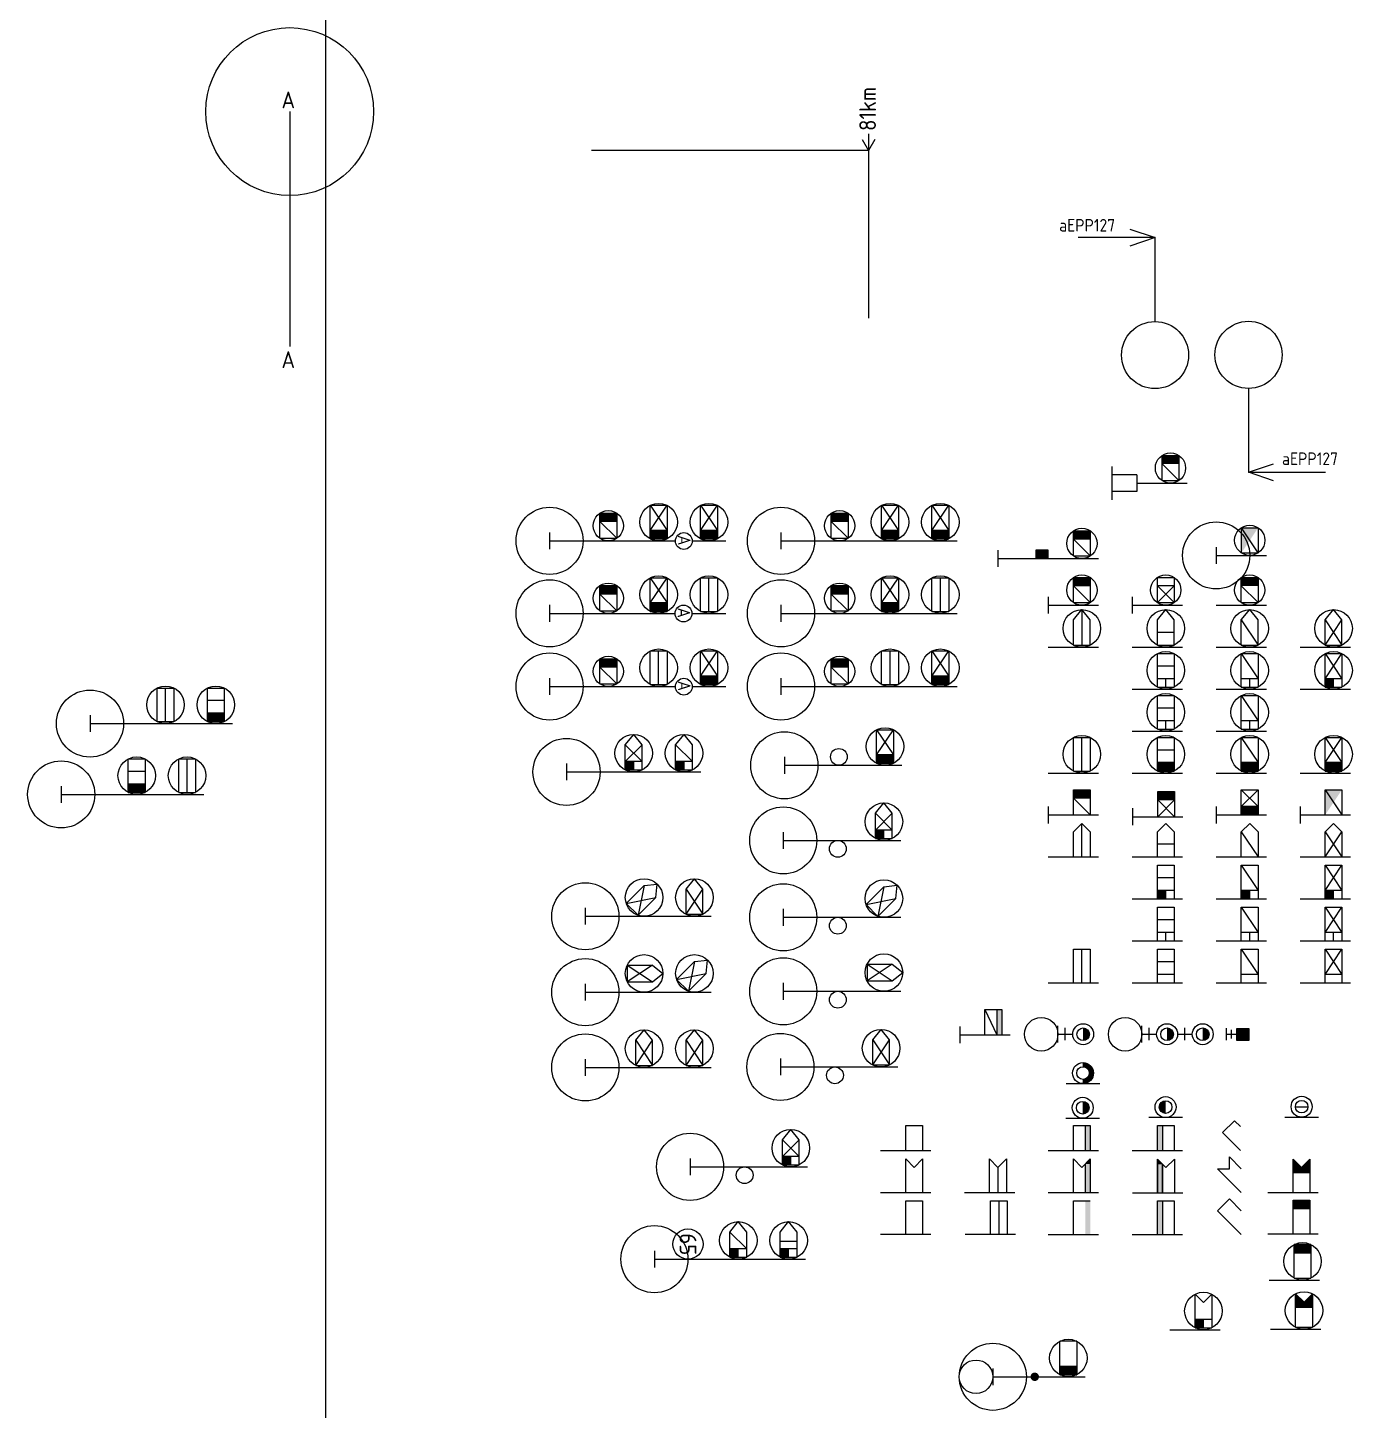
# Model space of a CAD drawing. Extents: x -657 to 273, y -108 to 287.
# Drawn here: x -201.9 to -44, y 122.7 to 287.5 of the extents above; entities that cross this region are included whole.
import ezdxf

# ---------------------------------------------------------------- set-up
doc = ezdxf.new("R2010")
doc.units = 0
doc.layers.get('0').update_dxf_attribs({"linetype": 'CONTINUOUS'})
doc.layers.add('CONST', color=1, linetype='CONTINUOUS')
doc.layers.add('LINE', color=5, linetype='CONTINUOUS')
doc.styles.get("Standard").update_dxf_attribs({"font": 'ISOCP'})

msp = doc.modelspace()

# ---------------------------------------------------------------- linework, layer by layer
for p, q in [((-170.66642, 277.46537), (-170.66642, 249.46537)), ((-102.43151, 274.12826), (-101.68151, 272.82923)), ((-101.68151, 274.82923), (-101.68151, 272.82923)), ((-100.93151, 274.12826), (-101.68151, 272.82923)), ((-67.5301, 262.43932), (-76.69915, 262.43932)), ((-70.5301, 263.43932), (-67.5301, 262.43932)), ((-67.5301, 262.43932), (-70.5301, 261.43932)), ((-66.69453, 236.4792), (-64.69453, 236.4792)), ((-66.69453, 233.4792), (-66.69453, 236.4792)), ((-64.69453, 236.4792), (-64.69453, 233.4792)), ((-72.69453, 235.17642), (-72.69453, 231.17642)), ((-69.69453, 234.17642), (-72.69453, 234.17642)), ((-69.69453, 234.17642), (-69.69453, 232.17642)), ((-66.69453, 235.4792), (-64.69453, 233.4792)), ((-56.39587, 234.4691), (-53.39587, 235.4691)), ((-53.39587, 233.4691), (-56.39587, 234.4691)), ((-56.39587, 234.4691), (-47.22682, 234.4691)), ((-69.69453, 233.17642), (-63.69453, 233.17642)), ((-66.69453, 233.4792), (-64.69453, 233.4792)), ((-69.69453, 232.17642), (-72.69453, 232.17642)), ((-133.69682, 226.6008), (-133.69682, 229.6008)), ((-133.69682, 229.6008), (-131.69682, 229.6008)), ((-131.69682, 229.6008), (-131.69682, 226.6008)), ((-127.69682, 226.53409), (-127.69682, 230.53409)), ((-127.69682, 230.53409), (-125.69682, 227.53409)), ((-127.69682, 227.53409), (-125.69682, 230.53409)), ((-127.69682, 230.53409), (-125.69682, 230.53409)), ((-125.69682, 230.53409), (-125.69682, 226.53409)), ((-121.69682, 226.53409), (-121.69682, 230.53409)), ((-121.69682, 230.53409), (-119.69682, 227.53409)), ((-121.69682, 227.53409), (-119.69682, 230.53409)), ((-121.69682, 230.53409), (-119.69682, 230.53409)), ((-119.69682, 230.53409), (-119.69682, 226.53409)), ((-106.1194, 226.6008), (-106.1194, 229.6008)), ((-106.1194, 229.6008), (-104.1194, 229.6008)), ((-104.1194, 229.6008), (-104.1194, 226.6008)), ((-100.1194, 227.53409), (-98.1194, 230.53409)), ((-100.1194, 230.53409), (-98.1194, 227.53409)), ((-100.1194, 226.53409), (-100.1194, 230.53409)), ((-100.1194, 230.53409), (-98.1194, 230.53409)), ((-98.1194, 230.53409), (-98.1194, 226.53409)), ((-94.1194, 227.53409), (-92.1194, 230.53409)), ((-94.1194, 230.53409), (-92.1194, 227.53409)), ((-94.1194, 226.53409), (-94.1194, 230.53409)), ((-94.1194, 230.53409), (-92.1194, 230.53409)), ((-92.1194, 230.53409), (-92.1194, 226.53409)), ((-133.69682, 228.6008), (-131.69682, 226.6008)), ((-131.69682, 228.6008), (-133.69682, 228.6008)), ((-125.69682, 227.53409), (-127.69682, 227.53409)), ((-119.69682, 227.53409), (-121.69682, 227.53409)), ((-106.1194, 228.6008), (-104.1194, 226.6008)), ((-104.1194, 228.6008), (-106.1194, 228.6008)), ((-98.1194, 227.53409), (-100.1194, 227.53409)), ((-92.1194, 227.53409), (-94.1194, 227.53409)), ((-77.25156, 224.49523), (-77.25156, 227.49523)), ((-77.25156, 227.49523), (-75.25156, 227.49523)), ((-75.25156, 227.49523), (-75.25156, 224.49523)), ((-139.69682, 227.29802), (-139.69682, 225.29802)), ((-139.69682, 226.29802), (-136.69682, 226.29802)), ((-136.69682, 226.29802), (-130.69682, 226.29802)), ((-133.69682, 226.6008), (-131.69682, 226.6008)), ((-130.69682, 226.29802), (-124.69682, 226.29802)), ((-127.69682, 226.53409), (-125.69682, 226.53409)), ((-122.69723, 226.29802), (-118.69682, 226.29802)), ((-121.69682, 226.53409), (-119.69682, 226.53409)), ((-112.1194, 227.29802), (-112.1194, 225.29802)), ((-112.1194, 226.29802), (-109.1194, 226.29802)), ((-109.1194, 226.29802), (-103.1194, 226.29802)), ((-106.1194, 226.6008), (-104.1194, 226.6008)), ((-103.1194, 226.29802), (-97.1194, 226.29802)), ((-100.1194, 226.53409), (-98.1194, 226.53409)), ((-97.1194, 226.29802), (-91.1194, 226.29802)), ((-94.1194, 226.53409), (-92.1194, 226.53409)), ((-77.25156, 226.49523), (-75.25156, 224.49523)), ((-75.25156, 226.49523), (-77.25156, 226.49523)), ((-86.25156, 225.19245), (-86.25156, 223.19245)), ((-86.25156, 224.19245), (-80.25156, 224.19245)), ((-80.25156, 225.19245), (-81.75156, 225.19245)), ((-81.75156, 225.19245), (-81.75156, 224.19245)), ((-80.25156, 224.19245), (-80.25156, 225.19245)), ((-80.25156, 224.19245), (-74.25156, 224.19245)), ((-77.25156, 224.49523), (-75.25156, 224.49523)), ((-133.69682, 220.964), (-131.69682, 220.964)), ((-133.69682, 217.964), (-133.69682, 220.964)), ((-131.69682, 220.964), (-131.69682, 217.964)), ((-127.69682, 217.8973), (-127.69682, 221.8973)), ((-127.69682, 221.8973), (-125.69682, 218.8973)), ((-127.69682, 218.8973), (-125.69682, 221.8973)), ((-127.69682, 221.8973), (-125.69682, 221.8973)), ((-125.69682, 221.8973), (-125.69682, 217.8973)), ((-121.69682, 221.8973), (-119.69682, 221.8973)), ((-121.69682, 217.8973), (-121.69682, 221.8973)), ((-120.69682, 217.8973), (-120.69682, 221.8973)), ((-119.69682, 221.8973), (-119.69682, 217.8973)), ((-106.1194, 217.964), (-106.1194, 220.964)), ((-106.1194, 220.964), (-104.1194, 220.964)), ((-104.1194, 220.964), (-104.1194, 217.964)), ((-100.1194, 221.8973), (-98.1194, 221.8973)), ((-100.1194, 218.8973), (-98.1194, 221.8973)), ((-100.1194, 221.8973), (-98.1194, 218.8973)), ((-100.1194, 217.8973), (-100.1194, 221.8973)), ((-98.1194, 221.8973), (-98.1194, 217.8973)), ((-94.1194, 217.8973), (-94.1194, 221.8973)), ((-94.1194, 221.8973), (-92.1194, 221.8973)), ((-93.1194, 217.8973), (-93.1194, 221.8973)), ((-92.1194, 221.8973), (-92.1194, 217.8973)), ((-77.25156, 221.93416), (-75.25156, 221.93416)), ((-77.25156, 218.93416), (-77.25156, 221.93416)), ((-75.25156, 220.93416), (-77.25156, 220.93416)), ((-77.25156, 220.93416), (-75.25156, 218.93416)), ((-75.25156, 221.93416), (-75.25156, 218.93416)), ((-67.25156, 221.93416), (-65.25156, 221.93416)), ((-67.25156, 218.93416), (-67.25156, 221.93416)), ((-65.25156, 220.93416), (-67.25156, 220.93416)), ((-67.25156, 220.93416), (-65.25156, 218.93416)), ((-67.25156, 218.93416), (-65.25156, 220.93416)), ((-65.25156, 221.93416), (-65.25156, 218.93416)), ((-57.25156, 218.93416), (-57.25156, 221.93416)), ((-57.25156, 221.93416), (-55.25156, 221.93416)), ((-57.25156, 220.93416), (-55.25156, 218.93416)), ((-55.25156, 221.93416), (-55.25156, 218.93416)), ((-131.69682, 219.964), (-133.69682, 219.964)), ((-133.69682, 219.964), (-131.69682, 217.964)), ((-106.1194, 219.964), (-104.1194, 217.964)), ((-104.1194, 219.964), (-106.1194, 219.964)), ((-80.25156, 219.63138), (-80.25156, 217.63138)), ((-70.25156, 219.63138), (-70.25156, 217.63138)), ((-139.69682, 218.66123), (-139.69682, 216.66123)), ((-139.69682, 217.66123), (-136.69682, 217.66123)), ((-136.69682, 217.66123), (-130.69682, 217.66123)), ((-133.69682, 217.964), (-131.69682, 217.964)), ((-130.69682, 217.66123), (-124.69682, 217.66123)), ((-125.69682, 218.8973), (-127.69682, 218.8973)), ((-127.69682, 217.8973), (-125.69682, 217.8973)), ((-122.73839, 217.66123), (-118.69682, 217.66123)), ((-121.69682, 217.8973), (-119.69682, 217.8973)), ((-112.1194, 218.66123), (-112.1194, 216.66123)), ((-112.1194, 217.66123), (-109.1194, 217.66123)), ((-109.1194, 217.66123), (-103.1194, 217.66123)), ((-106.1194, 217.964), (-104.1194, 217.964)), ((-103.1194, 217.66123), (-97.1194, 217.66123)), ((-98.1194, 218.8973), (-100.1194, 218.8973)), ((-100.1194, 217.8973), (-98.1194, 217.8973)), ((-97.1194, 217.66123), (-91.1194, 217.66123)), ((-94.1194, 217.8973), (-92.1194, 217.8973)), ((-80.25156, 218.63138), (-74.25156, 218.63138)), ((-77.25156, 218.93416), (-75.25156, 218.93416)), ((-77.25156, 216.86745), (-76.25156, 218.10352)), ((-75.25156, 216.86745), (-76.25156, 218.10352)), ((-76.25156, 218.10352), (-76.25156, 213.86745)), ((-70.25156, 218.63138), (-64.25156, 218.63138)), ((-67.25156, 218.93416), (-65.25156, 218.93416)), ((-67.25156, 216.86745), (-66.25156, 218.10352)), ((-65.25156, 216.86745), (-66.25156, 218.10352)), ((-60.25156, 218.63138), (-54.25156, 218.63138)), ((-57.25156, 218.93416), (-55.25156, 218.93416)), ((-57.25156, 216.86745), (-56.25156, 218.10352)), ((-55.25156, 216.86745), (-56.25156, 218.10352)), ((-47.25156, 216.86745), (-46.25156, 218.10352)), ((-45.25156, 216.86745), (-46.25156, 218.10352)), ((-77.25156, 213.86745), (-77.25156, 216.86745)), ((-75.25156, 213.86745), (-75.25156, 216.86745)), ((-67.25156, 213.86745), (-67.25156, 216.86745)), ((-65.25156, 213.86745), (-65.25156, 216.86745)), ((-57.25156, 213.86745), (-57.25156, 216.86745)), ((-57.25156, 216.86745), (-55.25156, 213.86745)), ((-55.25156, 213.86745), (-55.25156, 216.86745)), ((-47.25156, 213.86745), (-47.25156, 216.86745)), ((-47.25156, 216.86745), (-45.25156, 213.86745)), ((-47.25156, 213.86745), (-45.25156, 216.86745)), ((-45.25156, 213.86745), (-45.25156, 216.86745)), ((-65.25156, 215.36745), (-67.25156, 215.36745)), ((-127.69682, 209.17824), (-127.69682, 213.17824)), ((-127.69682, 213.17824), (-125.69682, 213.17824)), ((-126.69682, 209.17824), (-126.69682, 213.17824)), ((-125.69682, 213.17824), (-125.69682, 209.17824)), ((-121.69682, 210.17824), (-119.69682, 213.17824)), ((-121.69682, 213.17824), (-119.69682, 210.17824)), ((-121.69682, 209.17824), (-121.69682, 213.17824)), ((-121.69682, 213.17824), (-119.69682, 213.17824)), ((-119.69682, 213.17824), (-119.69682, 209.17824)), ((-100.1194, 209.17824), (-100.1194, 213.17824)), ((-100.1194, 213.17824), (-98.1194, 213.17824)), ((-99.1194, 209.17824), (-99.1194, 213.17824)), ((-98.1194, 213.17824), (-98.1194, 209.17824)), ((-94.1194, 210.17824), (-92.1194, 213.17824)), ((-94.1194, 213.17824), (-92.1194, 210.17824)), ((-94.1194, 209.17824), (-94.1194, 213.17824)), ((-94.1194, 213.17824), (-92.1194, 213.17824)), ((-92.1194, 213.17824), (-92.1194, 209.17824)), ((-80.25156, 213.63138), (-74.25156, 213.63138)), ((-77.25156, 213.86745), (-75.25156, 213.86745)), ((-70.25156, 213.63138), (-64.25156, 213.63138)), ((-67.25156, 213.86745), (-65.25156, 213.86745)), ((-67.25156, 208.86745), (-67.25156, 212.86745)), ((-67.25156, 212.86745), (-65.25156, 212.86745)), ((-65.25156, 212.86745), (-65.25156, 208.86745)), ((-60.25156, 213.63138), (-54.25156, 213.63138)), ((-57.25156, 213.86745), (-55.25156, 213.86745)), ((-57.25156, 212.86745), (-55.25156, 209.86745)), ((-57.25156, 208.86745), (-57.25156, 212.86745)), ((-57.25156, 212.86745), (-55.25156, 212.86745)), ((-55.25156, 212.86745), (-55.25156, 208.86745)), ((-50.25156, 213.63138), (-44.25156, 213.63138)), ((-47.25156, 213.86745), (-45.25156, 213.86745)), ((-47.25156, 209.86745), (-45.25156, 212.86745)), ((-47.25156, 212.86745), (-45.25156, 209.86745)), ((-47.25156, 208.86745), (-47.25156, 212.86745)), ((-47.25156, 212.86745), (-45.25156, 212.86745)), ((-45.25156, 212.86745), (-45.25156, 208.86745)), ((-133.69682, 209.24495), (-133.69682, 212.24495)), ((-133.69682, 212.24495), (-131.69682, 212.24495)), ((-131.69682, 211.24495), (-133.69682, 211.24495)), ((-133.69682, 211.24495), (-131.69682, 209.24495)), ((-131.69682, 212.24495), (-131.69682, 209.24495)), ((-106.1194, 209.24495), (-106.1194, 212.24495)), ((-106.1194, 212.24495), (-104.1194, 212.24495)), ((-104.1194, 211.24495), (-106.1194, 211.24495)), ((-106.1194, 211.24495), (-104.1194, 209.24495)), ((-104.1194, 212.24495), (-104.1194, 209.24495)), ((-65.25156, 211.36745), (-67.25156, 211.36958)), ((-139.69682, 209.94218), (-139.69682, 207.94218)), ((-119.69682, 210.17824), (-121.69682, 210.17824)), ((-112.1194, 209.94218), (-112.1194, 207.94218)), ((-92.1194, 210.17824), (-94.1194, 210.17824)), ((-65.25156, 209.86745), (-67.25156, 209.86745)), ((-66.25156, 208.86745), (-66.25156, 209.86745)), ((-55.25156, 209.86745), (-57.25156, 209.86745)), ((-56.25156, 208.86745), (-56.25156, 209.86745)), ((-45.25156, 209.86745), (-47.25156, 209.86745)), ((-46.25156, 208.86745), (-46.25156, 209.86745)), ((-186.47281, 208.75714), (-184.47281, 208.75714)), ((-186.47281, 204.75714), (-186.47281, 208.75714)), ((-185.47281, 204.75714), (-185.47281, 208.75714)), ((-184.47281, 208.75714), (-184.47281, 204.75714)), ((-180.47281, 204.75714), (-180.47281, 208.75714)), ((-180.47281, 208.75714), (-178.47281, 208.75714)), ((-178.47281, 208.75714), (-178.47281, 204.75714)), ((-139.69682, 208.94218), (-136.69682, 208.94218)), ((-136.69682, 208.94218), (-130.69682, 208.94218)), ((-133.69682, 209.24495), (-131.69682, 209.24495)), ((-130.69682, 208.94218), (-124.69682, 208.94218)), ((-127.69682, 209.17824), (-125.69682, 209.17824)), ((-122.69723, 208.94218), (-118.69682, 208.94218)), ((-121.69682, 209.17824), (-119.69682, 209.17824)), ((-112.1194, 208.94218), (-109.1194, 208.94218)), ((-109.1194, 208.94218), (-103.1194, 208.94218)), ((-106.1194, 209.24495), (-104.1194, 209.24495)), ((-103.1194, 208.94218), (-97.1194, 208.94218)), ((-100.1194, 209.17824), (-98.1194, 209.17824)), ((-97.1194, 208.94218), (-91.1194, 208.94218)), ((-94.1194, 209.17824), (-92.1194, 209.17824)), ((-70.25156, 208.63138), (-64.25156, 208.63138)), ((-67.25156, 208.86745), (-65.25156, 208.86745)), ((-67.25156, 207.86745), (-65.25156, 207.86745)), ((-67.25156, 203.86745), (-67.25156, 207.86745)), ((-65.25156, 207.86745), (-65.25156, 203.86745)), ((-60.25156, 208.63138), (-54.25156, 208.63138)), ((-57.25156, 208.86745), (-55.25156, 208.86745)), ((-57.25156, 207.86745), (-55.25156, 207.86745)), ((-57.25156, 207.86745), (-55.25156, 204.86745)), ((-57.25156, 203.86745), (-57.25156, 207.86745)), ((-55.25156, 207.86745), (-55.25156, 203.86745)), ((-50.25156, 208.63138), (-44.25156, 208.63138)), ((-47.25156, 208.86745), (-45.25156, 208.86745)), ((-178.47281, 207.25714), (-180.47281, 207.25927)), ((-65.25156, 206.36745), (-67.25156, 206.36958)), ((-194.47281, 205.52107), (-194.47281, 203.52107)), ((-194.47281, 204.52107), (-189.47281, 204.52107)), ((-189.47281, 204.52107), (-183.47281, 204.52107)), ((-186.47281, 204.75714), (-184.47281, 204.75714)), ((-183.47281, 204.52107), (-177.47281, 204.52107)), ((-178.47281, 205.75714), (-180.47281, 205.75714)), ((-180.47281, 204.75714), (-178.47281, 204.75714)), ((-65.25156, 204.86745), (-67.25156, 204.86745)), ((-66.25156, 203.86745), (-66.25156, 204.86745)), ((-55.25156, 204.86745), (-57.25156, 204.86745)), ((-56.25156, 203.86745), (-56.25156, 204.86745)), ((-130.6729, 201.99682), (-129.6729, 203.23289)), ((-128.6729, 201.99682), (-129.6729, 203.23289)), ((-124.6729, 201.99682), (-123.6729, 203.23289)), ((-122.6729, 201.99682), (-123.6729, 203.23289)), ((-100.71298, 199.78777), (-100.71298, 203.78777)), ((-100.71298, 203.78777), (-98.71298, 203.78777)), ((-100.71298, 203.78777), (-98.71298, 200.78777)), ((-100.71298, 200.78777), (-98.71298, 203.78777)), ((-98.71298, 203.78777), (-98.71298, 199.78777)), ((-77.25156, 198.86745), (-77.25156, 202.86745)), ((-77.25156, 202.86745), (-75.25156, 202.86745)), ((-76.25156, 198.86745), (-76.25156, 202.86745)), ((-75.25156, 202.86745), (-75.25156, 198.86745)), ((-70.25156, 203.63138), (-64.25156, 203.63138)), ((-67.25156, 203.86745), (-65.25156, 203.86745)), ((-67.25156, 202.86745), (-65.25156, 202.86745)), ((-67.25156, 198.86745), (-67.25156, 202.86745)), ((-65.25156, 202.86745), (-65.25156, 198.86745)), ((-60.25156, 203.63138), (-54.25156, 203.63138)), ((-57.25156, 203.86745), (-55.25156, 203.86745)), ((-57.25156, 198.86745), (-57.25156, 202.86745)), ((-57.25156, 202.86745), (-55.25156, 202.86745)), ((-57.25156, 202.86745), (-55.25156, 199.86745)), ((-55.25156, 202.86745), (-55.25156, 198.86745)), ((-47.25156, 198.86745), (-47.25156, 202.86745)), ((-47.25156, 199.86745), (-45.25156, 202.86745)), ((-47.25156, 202.86745), (-45.25156, 199.86745)), ((-47.25156, 202.86745), (-45.25156, 202.86745)), ((-45.25156, 202.86745), (-45.25156, 198.86745)), ((-130.6729, 198.99682), (-130.6729, 201.99682)), ((-130.6729, 199.99682), (-128.6729, 201.99682)), ((-130.6729, 201.99682), (-128.6729, 199.99682)), ((-128.6729, 198.99682), (-128.6729, 201.99682)), ((-124.6729, 201.99682), (-122.6729, 199.99682)), ((-124.6729, 198.99682), (-124.6729, 201.99682)), ((-122.6729, 198.99682), (-122.6729, 201.99682)), ((-65.25156, 201.36745), (-67.25156, 201.36958)), ((-189.90464, 196.31525), (-189.90464, 200.31525)), ((-189.90464, 200.31525), (-187.90464, 200.31525)), ((-187.90464, 200.31525), (-187.90464, 196.31525)), ((-183.90464, 200.31525), (-181.90464, 200.31525)), ((-183.90464, 196.31525), (-183.90464, 200.31525)), ((-182.90464, 196.31525), (-182.90464, 200.31525)), ((-181.90464, 200.31525), (-181.90464, 196.31525)), ((-137.6729, 199.76076), (-137.6729, 197.76076)), ((-128.6729, 199.99682), (-130.6729, 199.99682)), ((-129.6729, 198.99682), (-129.6729, 199.99682)), ((-122.6729, 199.99682), (-124.6729, 199.99682)), ((-123.6729, 198.99682), (-123.6729, 199.99682)), ((-111.71298, 200.55171), (-111.71298, 198.55171)), ((-111.71298, 199.55171), (-106.71298, 199.55171)), ((-106.71298, 199.55171), (-103.71298, 199.55171)), ((-103.71298, 199.55171), (-97.71298, 199.55171)), ((-98.71298, 200.78777), (-100.71298, 200.78777)), ((-100.71298, 199.78777), (-98.71298, 199.78777)), ((-65.25156, 199.86745), (-67.25156, 199.86745)), ((-55.25156, 199.86745), (-57.25156, 199.86745)), ((-45.25156, 199.86745), (-47.25156, 199.86745)), ((-187.90464, 198.81525), (-189.90464, 198.81738)), ((-137.6729, 198.76076), (-133.6729, 198.76076)), ((-133.6729, 198.76076), (-127.6729, 198.76076)), ((-130.6729, 198.99682), (-128.6729, 198.99682)), ((-127.6729, 198.76076), (-121.6729, 198.76076)), ((-124.6729, 198.99682), (-122.6729, 198.99682)), ((-80.25156, 198.63138), (-74.25156, 198.63138)), ((-77.25156, 198.86745), (-75.25156, 198.86745)), ((-70.25156, 198.63138), (-64.25156, 198.63138)), ((-67.25156, 198.86745), (-65.25156, 198.86745)), ((-60.25156, 198.63138), (-54.25156, 198.63138)), ((-57.25156, 198.86745), (-55.25156, 198.86745)), ((-50.25156, 198.63138), (-44.25156, 198.63138)), ((-47.25156, 198.86745), (-45.25156, 198.86745)), ((-197.90464, 197.07918), (-197.90464, 195.07918)), ((-187.90464, 197.31525), (-189.90464, 197.31525)), ((-189.90464, 196.31525), (-187.90464, 196.31525)), ((-183.90464, 196.31525), (-181.90464, 196.31525)), ((-77.25156, 193.63138), (-77.25156, 196.63138)), ((-77.25156, 196.63138), (-75.25156, 196.63138)), ((-75.25156, 196.63138), (-75.25156, 193.63138)), ((-67.20844, 193.42574), (-67.20844, 196.42574)), ((-67.20844, 196.42574), (-65.20844, 196.42574)), ((-65.20844, 196.42574), (-65.20844, 193.42574)), ((-57.25156, 193.63138), (-57.25156, 196.63138)), ((-57.25156, 196.63138), (-55.25156, 194.63138)), ((-55.25156, 196.63138), (-57.25156, 194.63138)), ((-57.25156, 196.63138), (-55.25156, 196.63138)), ((-55.25156, 196.63138), (-55.25156, 193.63138)), ((-47.25156, 193.63138), (-47.25156, 196.63138)), ((-47.25156, 196.63138), (-45.25156, 196.63138)), ((-45.25156, 196.63138), (-45.25156, 193.63138)), ((-197.90464, 196.07918), (-192.90464, 196.07918)), ((-192.90464, 196.07918), (-186.90464, 196.07918)), ((-186.90464, 196.07918), (-180.90464, 196.07918)), ((-100.84564, 193.83224), (-99.84564, 195.06831)), ((-98.84564, 193.83224), (-99.84564, 195.06831)), ((-80.25156, 194.63138), (-80.25156, 192.63138)), ((-77.25156, 195.63138), (-75.25156, 193.63138)), ((-75.25156, 195.63138), (-77.25156, 195.63138)), ((-67.20844, 193.42574), (-65.20844, 195.42574)), ((-67.20844, 195.42574), (-65.20844, 193.42574)), ((-65.20844, 195.42574), (-67.20844, 195.42574)), ((-60.25156, 194.63138), (-60.25156, 192.63138)), ((-55.25156, 194.63138), (-57.25156, 194.63138)), ((-50.25156, 194.63138), (-50.25156, 192.63138)), ((-100.84564, 193.83224), (-98.84564, 191.83224)), ((-100.84564, 190.83224), (-100.84564, 193.83224)), ((-98.84564, 190.83224), (-98.84564, 193.83224)), ((-80.25156, 193.63138), (-74.25156, 193.63138)), ((-70.20844, 194.42574), (-70.20844, 192.42574)), ((-70.20844, 193.42574), (-64.20844, 193.42574)), ((-60.25156, 193.63138), (-54.25156, 193.63138)), ((-57.25156, 193.63138), (-55.25156, 193.63138)), ((-50.25156, 193.63138), (-44.25156, 193.63138)), ((-111.84564, 191.59618), (-111.84564, 189.59618)), ((-98.84564, 191.83224), (-100.84564, 191.83224)), ((-99.84564, 190.83224), (-99.84564, 191.83224)), ((-76.25156, 192.63138), (-77.25156, 191.63138)), ((-77.25156, 188.63138), (-77.25156, 191.63138)), ((-75.25156, 191.63138), (-76.25156, 192.63138)), ((-76.25156, 188.63138), (-76.25156, 192.63138)), ((-75.25156, 191.63138), (-75.25156, 188.63138)), ((-66.25156, 192.63138), (-67.25156, 191.63138)), ((-67.25156, 188.63138), (-67.25156, 191.63138)), ((-65.25156, 191.63138), (-66.25156, 192.63138)), ((-65.25156, 191.63138), (-65.25156, 188.63138)), ((-56.25156, 192.63138), (-57.25156, 191.63138)), ((-57.25156, 188.63138), (-57.25156, 191.63138)), ((-57.25156, 191.63138), (-55.25156, 188.63138)), ((-55.25156, 191.63138), (-56.25156, 192.63138)), ((-55.25156, 191.63138), (-55.25156, 188.63138)), ((-46.25156, 192.63138), (-47.25156, 191.63138)), ((-47.25156, 191.63138), (-45.25156, 188.63138)), ((-47.25156, 188.63138), (-47.25156, 191.63138)), ((-47.25156, 188.63138), (-45.25156, 191.63138)), ((-45.25156, 191.63138), (-46.25156, 192.63138)), ((-45.25156, 191.63138), (-45.25156, 188.63138)), ((-111.84564, 190.59618), (-106.84564, 190.59618)), ((-106.84564, 190.59618), (-103.84564, 190.59618)), ((-103.84564, 190.59618), (-97.84564, 190.59618)), ((-100.84564, 190.83224), (-98.84564, 190.83224)), ((-65.25156, 190.13138), (-67.25156, 190.13138)), ((-80.25156, 188.63138), (-74.25156, 188.63138)), ((-70.25156, 188.63138), (-64.25156, 188.63138)), ((-60.25156, 188.63138), (-54.25156, 188.63138)), ((-50.25156, 188.63138), (-44.25156, 188.63138)), ((-67.25156, 187.63138), (-65.25156, 187.63138)), ((-67.25156, 183.63138), (-67.25156, 187.63138)), ((-65.25156, 187.63138), (-65.25156, 183.63138)), ((-57.25156, 183.63138), (-57.25156, 187.63138)), ((-57.25156, 187.63138), (-55.25156, 187.63138)), ((-57.25156, 187.63138), (-55.25156, 184.63138)), ((-55.25156, 187.63138), (-55.25156, 183.63138)), ((-47.25156, 187.63138), (-45.25156, 187.63138)), ((-47.25156, 187.63138), (-45.25156, 184.63138)), ((-47.25156, 183.63138), (-47.25156, 187.63138)), ((-47.25156, 184.63138), (-45.25156, 187.63138)), ((-45.25156, 187.63138), (-45.25156, 183.63138)), ((-130.5569, 183.08474), (-128.43558, 185.20606)), ((-128.43558, 185.20606), (-129.14268, 181.67053)), ((-128.43558, 185.20606), (-126.85444, 185.37299)), ((-127.02136, 183.79185), (-126.85444, 185.37299)), ((-123.43558, 184.79185), (-122.43558, 186.02792)), ((-123.43558, 184.79185), (-121.43558, 181.79185)), ((-123.43558, 181.79185), (-121.43558, 184.79185)), ((-123.43558, 181.79185), (-123.43558, 184.79185)), ((-121.43558, 184.79185), (-122.43558, 186.02792)), ((-121.43558, 181.79185), (-121.43558, 184.79185)), ((-101.96696, 182.95893), (-99.84564, 185.08025)), ((-99.84564, 185.08025), (-100.55274, 181.54472)), ((-99.84564, 185.08025), (-98.2645, 185.24718)), ((-98.43142, 183.66604), (-98.2645, 185.24718)), ((-65.25156, 186.13138), (-67.25156, 186.13351)), ((-65.25156, 184.63138), (-67.25156, 184.63138)), ((-66.25156, 183.63138), (-66.25156, 184.63138)), ((-55.25156, 184.63138), (-57.25156, 184.63138)), ((-56.25156, 183.63138), (-56.25156, 184.63138)), ((-45.25156, 184.63138), (-47.25156, 184.63138)), ((-46.25156, 183.63138), (-46.25156, 184.63138)), ((-46.25156, 183.63138), (-46.25156, 184.63138)), ((-130.5569, 183.08474), (-127.02136, 183.79185)), ((-130.5569, 183.08474), (-129.14268, 181.67053)), ((-129.14268, 181.67053), (-127.02136, 183.79185)), ((-101.96696, 182.95893), (-98.43142, 183.66604)), ((-101.96696, 182.95893), (-100.55274, 181.54472)), ((-100.55274, 181.54472), (-98.43142, 183.66604)), ((-70.25156, 183.63138), (-64.25156, 183.63138)), ((-60.25156, 183.63138), (-54.25156, 183.63138)), ((-50.25156, 183.63138), (-44.25156, 183.63138)), ((-135.43558, 182.55578), (-135.43558, 180.55578)), ((-135.43558, 181.55578), (-132.43558, 181.55578)), ((-132.43558, 181.55578), (-126.43558, 181.55578)), ((-126.43558, 181.55578), (-120.43558, 181.55578)), ((-123.43558, 181.79185), (-121.43558, 181.79185)), ((-111.84564, 182.42997), (-111.84564, 180.42997)), ((-111.84564, 181.42997), (-106.84564, 181.42997)), ((-106.84564, 181.42997), (-103.84564, 181.42997)), ((-103.84564, 181.42997), (-97.84564, 181.42997)), ((-67.25156, 182.63138), (-65.25156, 182.63138)), ((-67.25156, 178.63138), (-67.25156, 182.63138)), ((-65.25156, 182.63138), (-65.25156, 178.63138)), ((-57.25156, 182.63138), (-55.25156, 182.63138)), ((-57.25156, 178.63138), (-57.25156, 182.63138)), ((-57.25156, 182.63138), (-55.25156, 179.63138)), ((-55.25156, 182.63138), (-55.25156, 178.63138)), ((-47.25156, 182.63138), (-45.25156, 182.63138)), ((-47.25156, 179.63138), (-45.25156, 182.63138)), ((-47.25156, 178.63138), (-47.25156, 182.63138)), ((-47.25156, 182.63138), (-45.25156, 179.63138)), ((-45.25156, 182.63138), (-45.25156, 178.63138)), ((-65.25156, 181.13138), (-67.25156, 181.13351)), ((-65.25156, 179.63138), (-67.25156, 179.63138)), ((-66.25156, 178.63138), (-66.25156, 179.63138)), ((-55.25156, 179.63138), (-57.25156, 179.63138)), ((-56.25156, 178.63138), (-56.25156, 179.63138)), ((-45.25156, 179.63138), (-47.25156, 179.63138)), ((-46.25156, 178.63138), (-46.25156, 179.63138)), ((-70.25156, 178.63138), (-64.25156, 178.63138)), ((-60.25156, 178.63138), (-54.25156, 178.63138)), ((-50.25156, 178.63138), (-44.25156, 178.63138)), ((-77.25156, 173.63138), (-77.25156, 177.63138)), ((-77.25156, 177.63138), (-75.25156, 177.63138)), ((-76.25156, 173.63138), (-76.25156, 177.63138)), ((-75.25156, 177.63138), (-75.25156, 173.63138)), ((-67.25156, 177.63138), (-65.25156, 177.63138)), ((-67.25156, 173.63138), (-67.25156, 177.63138)), ((-65.25156, 177.63138), (-65.25156, 173.63138)), ((-57.25156, 173.63138), (-57.25156, 177.63138)), ((-57.25156, 177.63138), (-55.25156, 177.63138)), ((-57.25156, 177.63138), (-55.25156, 174.63138)), ((-55.25156, 177.63138), (-55.25156, 173.63138)), ((-47.25156, 177.63138), (-45.25156, 174.63138)), ((-47.25156, 177.63138), (-45.25156, 177.63138)), ((-47.25156, 173.63138), (-47.25156, 177.63138)), ((-47.25156, 174.63138), (-45.25156, 177.63138)), ((-45.25156, 177.63138), (-45.25156, 173.63138)), ((-127.43558, 175.74452), (-130.43558, 173.74452)), ((-130.43558, 175.74452), (-130.43558, 173.74452)), ((-130.43558, 175.74452), (-127.43558, 175.74452)), ((-130.43558, 175.74452), (-127.43558, 173.74452)), ((-127.43558, 175.74452), (-126.19951, 174.74452)), ((-127.43558, 173.74452), (-126.19951, 174.74452)), ((-124.5569, 174.03741), (-122.43558, 176.15873)), ((-124.5569, 174.03741), (-121.02136, 174.74452)), ((-122.43558, 176.15873), (-123.14268, 172.6232)), ((-123.14268, 172.6232), (-121.02136, 174.74452)), ((-122.43558, 176.15873), (-120.85444, 176.32565)), ((-121.02136, 174.74452), (-120.85444, 176.32565)), ((-98.84564, 175.8469), (-101.84564, 173.8469)), ((-101.84564, 175.8469), (-101.84564, 173.8469)), ((-101.84564, 175.8469), (-98.84564, 175.8469)), ((-101.84564, 175.8469), (-98.84564, 173.8469)), ((-98.84564, 175.8469), (-97.60957, 174.8469)), ((-98.84564, 173.8469), (-97.60957, 174.8469)), ((-65.25156, 176.13138), (-67.25156, 176.13351)), ((-135.43558, 173.50845), (-135.43558, 171.50845)), ((-130.43558, 173.74452), (-127.43558, 173.74452)), ((-124.5569, 174.03741), (-123.14268, 172.6232)), ((-111.84564, 173.61083), (-111.84564, 171.61083)), ((-101.84564, 173.8469), (-98.84564, 173.8469)), ((-80.25156, 173.63138), (-74.25156, 173.63138)), ((-70.25156, 173.63138), (-64.25156, 173.63138)), ((-65.25156, 174.63138), (-67.25156, 174.63138)), ((-60.25156, 173.63138), (-54.25156, 173.63138)), ((-55.25156, 174.63138), (-57.25156, 174.63138)), ((-50.25156, 173.63138), (-44.25156, 173.63138)), ((-45.25156, 174.63138), (-47.25156, 174.63138)), ((-135.43558, 172.50845), (-132.43558, 172.50845)), ((-132.43558, 172.50845), (-126.43558, 172.50845)), ((-126.43558, 172.50845), (-120.43558, 172.50845)), ((-111.84564, 172.61083), (-106.84564, 172.61083)), ((-106.84564, 172.61083), (-103.84564, 172.61083)), ((-103.84564, 172.61083), (-97.84564, 172.61083)), ((-87.80452, 170.42781), (-85.80452, 170.42781)), ((-87.80452, 167.42781), (-87.80452, 170.42781)), ((-86.40452, 170.42781), (-86.40452, 167.42781)), ((-85.80452, 170.42781), (-85.80452, 167.42781)), ((-90.80452, 168.42781), (-90.80452, 166.42781)), ((-79.09907, 166.49738), (-79.09907, 168.49738)), ((-78.2487, 166.79108), (-78.2487, 168.24752)), ((-69.09907, 166.49738), (-69.09907, 168.49738)), ((-68.2487, 166.79108), (-68.2487, 168.24752)), ((-63.9987, 166.79108), (-63.9987, 168.24752)), ((-59.0275, 166.78898), (-59.0275, 168.20898)), ((-57.785, 166.75754), (-57.785, 168.17754)), ((-57.785, 168.17754), (-56.365, 168.17754)), ((-56.365, 168.17754), (-56.365, 166.75754)), ((-129.43558, 166.77718), (-128.43558, 168.01325)), ((-129.43558, 163.77718), (-127.43558, 166.77718)), ((-129.43558, 166.77718), (-127.43558, 163.77718)), ((-129.43558, 163.77718), (-129.43558, 166.77718)), ((-127.43558, 166.77718), (-128.43558, 168.01325)), ((-127.43558, 163.77718), (-127.43558, 166.77718)), ((-123.43558, 166.77718), (-122.43558, 168.01325)), ((-123.43558, 163.77718), (-121.43558, 166.77718)), ((-123.43558, 166.77718), (-121.43558, 163.77718)), ((-123.43558, 163.77718), (-123.43558, 166.77718)), ((-121.43558, 166.77718), (-122.43558, 168.01325)), ((-121.43558, 163.77718), (-121.43558, 166.77718)), ((-101.18439, 166.8366), (-100.18439, 168.07267)), ((-101.18439, 163.8366), (-99.18439, 166.8366)), ((-101.18439, 166.8366), (-99.18439, 163.8366)), ((-101.18439, 163.8366), (-101.18439, 166.8366)), ((-99.18439, 166.8366), (-100.18439, 168.07267)), ((-99.18439, 163.8366), (-99.18439, 166.8366)), ((-90.80452, 167.42781), (-84.80452, 167.42781)), ((-79.09907, 167.49738), (-77.34907, 167.49738)), ((-69.09907, 167.49738), (-67.34907, 167.49738)), ((-64.84907, 167.49738), (-63.09907, 167.49738)), ((-59.0275, 167.49898), (-57.785, 167.49898)), ((-58.42374, 166.99751), (-58.42374, 168.03158)), ((-57.785, 167.49898), (-57.785, 167.46754)), ((-56.365, 166.75754), (-57.785, 166.75754)), ((-135.43558, 164.54111), (-135.43558, 162.54111)), ((-135.43558, 163.54111), (-132.43558, 163.54111)), ((-132.43558, 163.54111), (-126.43558, 163.54111)), ((-129.43558, 163.77718), (-127.43558, 163.77718)), ((-126.43558, 163.54111), (-120.43558, 163.54111)), ((-123.43558, 163.77718), (-121.43558, 163.77718)), ((-112.18439, 164.60053), (-112.18439, 162.60053)), ((-112.18439, 163.60053), (-107.18439, 163.60053)), ((-107.18439, 163.60053), (-104.18439, 163.60053)), ((-104.18439, 163.60053), (-98.18439, 163.60053)), ((-101.18439, 163.8366), (-99.18439, 163.8366)), ((-76.11599, 164.11503), (-76.11599, 163.61503)), ((-78.11599, 161.61503), (-74.11599, 161.61503)), ((-76.11599, 162.11503), (-76.11599, 161.61503)), ((-50.8087, 158.85918), (-49.3087, 158.85918)), ((-97.25156, 156.63138), (-95.25156, 156.63138)), ((-97.25156, 153.63138), (-97.25156, 156.63138)), ((-95.25156, 156.63138), (-95.25156, 153.63138)), ((-78.1528, 157.48353), (-74.1528, 157.48353)), ((-77.25156, 153.63138), (-77.25156, 156.63138)), ((-77.25156, 156.63138), (-75.25156, 156.63138)), ((-75.85156, 156.63138), (-75.85156, 153.63138)), ((-75.25156, 156.63138), (-75.25156, 153.63138)), ((-64.27587, 157.56206), (-68.27587, 157.56206)), ((-67.25156, 156.63138), (-65.25156, 156.63138)), ((-67.25156, 153.63138), (-67.25156, 156.63138)), ((-66.65156, 156.63138), (-66.65156, 153.63138)), ((-65.25156, 156.63138), (-65.25156, 153.63138)), ((-58.06245, 157.19111), (-59.47666, 155.7769)), ((-58.06245, 157.19111), (-57.35534, 156.484)), ((-52.0587, 157.60918), (-48.0587, 157.60918)), ((-111.94923, 154.92499), (-110.94923, 156.16106)), ((-111.94923, 152.92499), (-109.94923, 154.92499)), ((-111.94923, 154.92499), (-109.94923, 152.92499)), ((-111.94923, 151.92499), (-111.94923, 154.92499)), ((-109.94923, 154.92499), (-110.94923, 156.16106)), ((-109.94923, 151.92499), (-109.94923, 154.92499)), ((-59.47666, 155.7769), (-57.35534, 153.65558)), ((-100.25156, 153.63138), (-94.25156, 153.63138)), ((-80.25156, 153.63138), (-74.25156, 153.63138)), ((-70.25156, 153.63138), (-64.25156, 153.63138)), ((-122.94923, 152.68892), (-122.94923, 150.68892)), ((-122.94923, 151.68892), (-117.94923, 151.68892)), ((-117.94923, 151.68892), (-114.94923, 151.68892)), ((-114.94923, 151.68892), (-108.94923, 151.68892)), ((-109.94923, 152.92499), (-111.94923, 152.92499)), ((-111.94923, 151.92499), (-109.94923, 151.92499)), ((-110.94923, 151.92499), (-110.94923, 152.92499)), ((-97.25156, 152.63138), (-96.25156, 151.63138)), ((-97.25156, 148.63138), (-97.25156, 152.63138)), ((-96.25156, 151.63138), (-95.25156, 152.63138)), ((-95.25156, 152.63138), (-95.25156, 148.63138)), ((-87.25156, 148.63138), (-87.25156, 152.63138)), ((-87.25156, 152.63138), (-86.25156, 151.63138)), ((-86.25156, 151.63138), (-85.25156, 152.63138)), ((-86.25156, 151.63138), (-86.25156, 148.63138)), ((-85.25156, 152.63138), (-85.25156, 148.63138)), ((-77.25156, 148.63138), (-77.25156, 152.63138)), ((-77.25156, 152.63138), (-76.25156, 151.63138)), ((-76.25156, 151.63138), (-75.25156, 152.63138)), ((-75.85156, 152.03138), (-75.85156, 148.63138)), ((-75.25156, 152.63138), (-75.25156, 148.63138)), ((-67.23275, 148.60525), (-67.23275, 152.60525)), ((-67.23275, 152.60525), (-66.23275, 151.60525)), ((-67.23275, 152.60525), (-67.23275, 148.60525)), ((-66.63275, 148.60525), (-66.63275, 152.00525)), ((-66.63275, 152.00525), (-66.63275, 148.60525)), ((-66.23275, 151.60525), (-65.23275, 152.60525)), ((-65.23275, 152.60525), (-65.23275, 148.60525)), ((-58.66578, 151.45981), (-58.66578, 152.87402)), ((-57.25156, 151.45981), (-58.66202, 152.87026)), ((-51.07836, 152.61431), (-50.07836, 151.61431)), ((-51.07836, 148.61431), (-51.07836, 152.61431)), ((-50.07836, 151.61431), (-49.07836, 152.61431)), ((-49.07836, 152.61431), (-49.07836, 148.61431)), ((-60.07999, 151.45981), (-57.25156, 148.63138)), ((-60.07999, 151.45981), (-58.66578, 151.45981)), ((-100.25156, 148.63138), (-94.25156, 148.63138)), ((-90.25156, 148.63138), (-84.25156, 148.63138)), ((-80.25156, 148.63138), (-74.25156, 148.63138)), ((-70.23275, 148.60525), (-64.23275, 148.60525)), ((-54.07836, 148.61431), (-48.07836, 148.61431)), ((-97.24126, 143.65944), (-97.24126, 147.65944)), ((-97.24126, 147.65944), (-95.24126, 147.65944)), ((-95.24126, 147.65944), (-95.24126, 143.65944)), ((-87.16259, 143.65944), (-87.16259, 147.65944)), ((-87.16259, 147.65944), (-85.16259, 147.65944)), ((-86.16259, 147.65944), (-86.16259, 143.65944)), ((-85.16259, 147.65944), (-85.16259, 143.65944)), ((-77.25156, 143.63138), (-77.25156, 147.63138)), ((-77.25156, 147.63138), (-75.25156, 147.63138)), ((-67.25156, 143.63138), (-67.25156, 147.63138)), ((-67.25156, 147.63138), (-65.25156, 147.63138)), ((-66.65156, 147.63138), (-66.65156, 143.63138)), ((-65.25156, 147.63138), (-65.25156, 143.63138)), ((-60.07999, 146.45981), (-58.66202, 147.87026)), ((-57.25156, 146.45981), (-58.66202, 147.87026)), ((-51.07359, 143.70806), (-51.07359, 147.70806)), ((-51.07359, 147.70806), (-49.07359, 147.70806)), ((-51.07359, 146.70806), (-49.07359, 146.70806)), ((-49.07359, 147.70806), (-49.07359, 143.70806)), ((-118.2015, 143.92248), (-117.2015, 145.15855)), ((-116.2015, 143.92248), (-117.2015, 145.15855)), ((-112.2015, 143.92248), (-111.2015, 145.15855)), ((-110.2015, 143.92248), (-111.2015, 145.15855)), ((-60.07999, 146.45981), (-57.25156, 143.63138)), ((-118.2015, 143.92248), (-116.2015, 141.92248)), ((-118.2015, 140.92248), (-118.2015, 143.92248)), ((-116.2015, 140.92248), (-116.2015, 143.92248)), ((-112.2015, 140.92248), (-112.2015, 143.92248)), ((-110.2015, 140.92248), (-110.2015, 143.92248)), ((-100.24126, 143.65944), (-94.24126, 143.65944)), ((-90.16259, 143.65944), (-84.16259, 143.65944)), ((-80.25156, 143.63138), (-74.25156, 143.63138)), ((-70.25156, 143.63138), (-64.25156, 143.63138)), ((-54.07359, 143.70806), (-48.07359, 143.70806)), ((-116.2015, 141.92248), (-118.2015, 141.92248)), ((-117.2015, 140.92248), (-117.2015, 141.92248)), ((-112.2015, 142.82825), (-110.2015, 142.82825)), ((-110.2015, 141.92248), (-112.2015, 141.92248)), ((-111.2015, 140.92248), (-111.2015, 141.92248)), ((-48.94815, 142.43303), (-50.94815, 142.43303)), ((-50.94815, 142.43303), (-48.94815, 142.43303)), ((-50.94815, 138.43303), (-50.94815, 142.43303)), ((-48.94815, 142.43303), (-48.94815, 138.43303)), ((-127.2015, 141.68641), (-127.2015, 139.68641)), ((-127.2015, 140.68641), (-121.2015, 140.68641)), ((-121.2015, 140.68641), (-115.2015, 140.68641)), ((-118.2015, 140.92248), (-116.2015, 140.92248)), ((-115.2015, 140.68641), (-109.2015, 140.68641)), ((-112.2015, 140.92248), (-110.2015, 140.92248)), ((-50.94815, 141.43303), (-48.94815, 141.43303)), ((-50.94815, 138.43303), (-48.94815, 138.43303)), ((-53.94815, 138.19696), (-47.94815, 138.19696)), ((-62.76629, 136.51121), (-61.76629, 135.51121)), ((-62.76629, 132.51121), (-62.76629, 136.51121)), ((-61.76629, 135.51121), (-60.76629, 136.51121)), ((-60.76629, 136.51121), (-60.76629, 132.51121)), ((-50.77557, 136.56994), (-49.77557, 135.56994)), ((-50.77557, 132.56994), (-50.77557, 136.56994)), ((-49.77557, 135.56994), (-48.77557, 136.56994)), ((-48.77557, 136.56994), (-48.77557, 132.56994)), ((-60.76629, 133.51121), (-62.76629, 133.51121)), ((-61.76629, 132.51121), (-61.76629, 133.51121)), ((-61.76629, 132.51121), (-61.76629, 133.51121)), ((-65.76629, 132.27514), (-59.76629, 132.27514)), ((-62.76629, 132.51121), (-60.76629, 132.51121)), ((-53.77557, 132.33387), (-47.77557, 132.33387)), ((-50.77557, 132.56994), (-48.77557, 132.56994)), ((-78.86915, 126.90589), (-78.86915, 130.90589)), ((-76.86915, 130.90589), (-78.86915, 130.90589)), ((-76.86915, 130.90589), (-76.86915, 126.90589)), ((-86.86915, 127.66982), (-86.86915, 125.66982)), ((-76.86915, 127.90589), (-78.86915, 127.90589)), ((-76.86915, 126.90589), (-78.86915, 126.90589)), ((-78.86915, 126.90589), (-76.86915, 126.90589)), ((-86.86915, 126.66982), (-81.86915, 126.66982)), ((-81.86915, 126.66982), (-75.86915, 126.66982))]:
    msp.add_line(p, q)
at = {"ltscale": 5}
for p, q in [((-67.5301, 252.43932), (-67.5301, 262.43932)), ((-56.39587, 244.4691), (-56.39587, 234.4691))]:
    msp.add_line(p, q, dxfattribs=at)
at = {"ltscale": 4}
for p, q in [((-57.24476, 224.86562), (-57.24476, 227.86562)), ((-57.24476, 227.86562), (-55.24476, 227.86562)), ((-55.24476, 224.86562), (-57.24476, 227.86562)), ((-55.24476, 227.86562), (-55.24476, 224.86562)), ((-60.24476, 225.56284), (-60.24476, 223.56284)), ((-60.24476, 224.56284), (-54.24476, 224.56284)), ((-57.24476, 224.86562), (-55.24476, 224.86562))]:
    msp.add_line(p, q, dxfattribs=at)
at = {"linetype": 'CONTINUOUS'}
for p, q in [((-47.25156, 196.63138), (-45.25156, 193.63138)), ((-100.84564, 191.83224), (-98.84564, 193.83224)), ((-87.80452, 170.42781), (-86.40452, 167.42781))]:
    msp.add_line(p, q, dxfattribs=at)
for points, const_width in [([(-76.09907, 167.12238, 0.414213562), (-75.72407, 167.49738, 0.414213562), (-76.09907, 167.87238, 1)], 0.75), ([(-66.09907, 167.12238, 0.414213562), (-65.72407, 167.49738, 0.414213562), (-66.09907, 167.87238, 1)], 0.75), ([(-61.84907, 167.12238, 0.414213562), (-61.47407, 167.49738, 0.414213562), (-61.84907, 167.87238, 1)], 0.75), ([(-76.11599, 161.86503, 0.414213562), (-75.11599, 162.86503, 0.414213562), (-76.11599, 163.86503, 1)], 0.5), ([(-76.1528, 158.35853, 0.414213562), (-75.7778, 158.73353, 0.414213562), (-76.1528, 159.10853, 1)], 0.75), ([(-66.27587, 158.43706, -0.414213562), (-66.65087, 158.81206, -0.414213562), (-66.27587, 159.18706, -1)], 0.75)]:
    msp.add_lwpolyline(points, format="xyb", dxfattribs=dict(const_width=const_width))
at = {"const_width": 0.5}
msp.add_lwpolyline([(-82.11915, 126.66982, 1), (-81.61915, 126.66982, 1)], format="xyb", close=True, dxfattribs=at)
for centre, radius in [((-65.69453, 234.9792), 1.80278), ((-126.69682, 228.53409), 2.23607), ((-120.69682, 228.53409), 2.23607), ((-99.1194, 228.53409), 2.23607), ((-93.1194, 228.53409), 2.23607), ((-132.69682, 228.1008), 1.80278), ((-105.1194, 228.1008), 1.80278), ((-76.25156, 225.99523), 1.80278), ((-123.69705, 226.27883), 1), ((-132.69682, 219.464), 1.80278), ((-126.69682, 219.8973), 2.23607), ((-120.69682, 219.8973), 2.23607), ((-105.1194, 219.464), 1.80278), ((-99.1194, 219.8973), 2.23607), ((-93.1194, 219.8973), 2.23607), ((-76.25156, 220.43416), 1.80278), ((-66.25156, 220.43416), 1.80278), ((-56.25156, 220.43416), 1.80278), ((-123.73821, 217.64203), 1), ((-76.25156, 215.86745), 2.23607), ((-66.25156, 215.86745), 2.23607), ((-56.25156, 215.86745), 2.23607), ((-46.25156, 215.86745), 2.23607), ((-126.69682, 211.17824), 2.23607), ((-120.69682, 211.17824), 2.23607), ((-99.1194, 211.17824), 2.23607), ((-93.1194, 211.17824), 2.23607), ((-66.25156, 210.86745), 2.23607), ((-56.25156, 210.86745), 2.23607), ((-46.25156, 210.86745), 2.23607), ((-132.69682, 210.74495), 1.80278), ((-105.1194, 210.74495), 1.80278), ((-123.69705, 208.92298), 1), ((-185.47281, 206.75714), 2.23607), ((-179.47281, 206.75714), 2.23607), ((-66.25156, 205.86745), 2.23607), ((-56.25156, 205.86745), 2.23607), ((-129.6729, 200.99682), 2.23607), ((-123.6729, 200.99682), 2.23607), ((-99.71298, 201.78777), 2.23607), ((-76.25156, 200.86745), 2.23607), ((-66.25156, 200.86745), 2.23607), ((-56.25156, 200.86745), 2.23607), ((-46.25156, 200.86745), 2.23607), ((-105.21298, 200.55171), 1), ((-188.90464, 198.31525), 2.23607), ((-182.90464, 198.31525), 2.23607), ((-99.84564, 192.83224), 2.23607), ((-105.34564, 189.59618), 1), ((-128.43558, 183.79185), 2.23607), ((-122.43558, 183.79185), 2.23607), ((-99.84564, 183.66604), 2.23607), ((-105.34564, 180.42997), 1), ((-128.43558, 174.74452), 2.23607), ((-122.43558, 174.74452), 2.23607), ((-99.84564, 174.8469), 2.23607), ((-105.34564, 171.61083), 1), ((-81.09907, 167.49738), 2), ((-76.09907, 167.49738), 1.25), ((-76.09907, 167.49738), 0.75), ((-71.09907, 167.49738), 2), ((-66.09907, 167.49738), 1.25), ((-66.09907, 167.49738), 0.75), ((-61.84907, 167.49738), 1.25), ((-61.84907, 167.49738), 0.75), ((-128.43558, 165.77718), 2.23607), ((-122.43558, 165.77718), 2.23607), ((-100.18439, 165.8366), 2.23607), ((-105.68439, 162.60053), 1), ((-76.11599, 162.86503), 1.25), ((-76.11599, 162.86503), 0.75), ((-76.1528, 158.73353), 1.25), ((-66.27587, 158.81206), 1.25), ((-50.0587, 158.85918), 1.25), ((-76.1528, 158.73353), 0.75), ((-66.27587, 158.81206), 0.75), ((-50.0587, 158.85918), 0.75), ((-110.94923, 153.92499), 2.23607), ((-116.44923, 150.68892), 1), ((-117.2015, 142.92248), 2.23607), ((-111.2015, 142.92248), 2.23607), ((-123.2015, 142.48919), 1.80278), ((-49.94815, 140.43303), 2.23607), ((-49.77557, 134.56994), 2.23607), ((-61.76629, 134.51121), 2.23607), ((-77.86915, 128.90589), 2.23607), ((-88.86915, 126.66982), 2)]:
    msp.add_circle(centre, radius)
at = {"ltscale": 4}
msp.add_circle((-56.24476, 226.36562), 1.80278, dxfattribs=at)
for points in [[(-66.69453, 236.4792), (-64.69453, 236.4792), (-66.69453, 235.4792), (-64.69453, 235.4792)], [(-133.69682, 229.6008), (-131.69682, 229.6008), (-133.69682, 228.6008), (-131.69682, 228.6008)], [(-106.1194, 229.6008), (-104.1194, 229.6008), (-106.1194, 228.6008), (-104.1194, 228.6008)], [(-127.69682, 227.53409), (-125.69682, 227.53409), (-127.69682, 226.53409), (-125.69682, 226.53409)], [(-121.69682, 227.53409), (-119.69682, 227.53409), (-121.69682, 226.53409), (-119.69682, 226.53409)], [(-100.1194, 227.53409), (-98.1194, 227.53409), (-100.1194, 226.53409), (-98.1194, 226.53409)], [(-94.1194, 227.53409), (-92.1194, 227.53409), (-94.1194, 226.53409), (-92.1194, 226.53409)], [(-81.75156, 225.19245), (-81.75156, 224.19245), (-80.25156, 225.19245), (-80.25156, 224.19245)], [(-133.69682, 220.964), (-131.69682, 220.964), (-133.69682, 219.964), (-131.69682, 219.964)], [(-106.1194, 220.964), (-104.1194, 220.964), (-106.1194, 219.964), (-104.1194, 219.964)], [(-57.25156, 221.93416), (-55.25156, 221.93416), (-57.25156, 220.93416), (-55.25156, 220.93416)], [(-127.69682, 218.8973), (-125.69682, 218.8973), (-127.69682, 217.8973), (-125.69682, 217.8973)], [(-100.1194, 218.8973), (-98.1194, 218.8973), (-100.1194, 217.8973), (-98.1194, 217.8973)], [(-133.69682, 212.24495), (-131.69682, 212.24495), (-133.69682, 211.24495), (-131.69682, 211.24495)], [(-106.1194, 212.24495), (-104.1194, 212.24495), (-106.1194, 211.24495), (-104.1194, 211.24495)], [(-121.69682, 210.17824), (-119.69682, 210.17824), (-121.69682, 209.17824), (-119.69682, 209.17824)], [(-94.1194, 210.17824), (-92.1194, 210.17824), (-94.1194, 209.17824), (-92.1194, 209.17824)], [(-47.25156, 209.86745), (-46.25156, 209.86745), (-47.25156, 208.86745), (-46.25156, 208.86745)], [(-180.47281, 205.75714), (-178.47281, 205.75714), (-180.47281, 204.75714), (-178.47281, 204.75714)], [(-130.6729, 199.99682), (-129.6729, 199.99682), (-130.6729, 198.99682), (-129.6729, 198.99682)], [(-124.6729, 199.99682), (-123.6729, 199.99682), (-124.6729, 198.99682), (-123.6729, 198.99682)], [(-100.71298, 200.78777), (-98.71298, 200.78777), (-100.71298, 199.78777), (-98.71298, 199.78777)], [(-67.25156, 199.86745), (-65.25156, 199.86745), (-67.25156, 198.86745), (-65.25156, 198.86745)], [(-47.25156, 199.86745), (-45.25156, 199.86745), (-47.25156, 198.86745), (-45.25156, 198.86745)], [(-189.90464, 197.31525), (-187.90464, 197.31525), (-189.90464, 196.31525), (-187.90464, 196.31525)], [(-77.25156, 196.63138), (-75.25156, 196.63138), (-77.25156, 195.63138), (-75.25156, 195.63138)], [(-67.20844, 196.42574), (-65.20844, 196.42574), (-67.20844, 195.42574), (-65.20844, 195.42574)], [(-57.25156, 194.63138), (-55.25156, 194.63138), (-57.25156, 193.63138), (-55.25156, 193.63138)], [(-100.84564, 191.83224), (-99.84564, 191.83224), (-100.84564, 190.83224), (-99.84564, 190.83224)], [(-86.40452, 170.42781), (-85.80452, 170.42781), (-86.40452, 167.42781), (-85.80452, 167.42781)], [(-57.785, 168.17754), (-56.365, 168.17754), (-57.785, 166.75754), (-56.365, 166.75754)], [(-75.85156, 156.63138), (-75.25156, 156.63138), (-75.85156, 153.63138), (-75.25156, 153.63138)], [(-67.25156, 156.63138), (-66.65156, 156.63138), (-67.25156, 153.63138), (-66.65156, 153.63138)], [(-111.94923, 152.92499), (-110.94923, 152.92499), (-111.94923, 151.92499), (-110.94923, 151.92499)], [(-75.85156, 152.03138), (-75.25156, 152.63138), (-75.25156, 152.03138)], [(-75.85156, 152.03138), (-75.25156, 152.03138), (-75.85156, 148.63138), (-75.25156, 148.63138)], [(-66.63275, 152.00525), (-67.23275, 152.60525), (-67.23275, 152.00525)], [(-66.63275, 152.00525), (-67.23275, 152.00525), (-66.63275, 148.60525), (-67.23275, 148.60525)], [(-51.07836, 152.61431), (-50.07836, 151.61431), (-51.07836, 151.61431)], [(-51.07836, 151.61431), (-49.07836, 151.61431), (-51.07836, 150.92875), (-49.07836, 150.92875)], [(-50.07836, 151.61431), (-49.07836, 152.61431), (-49.07836, 151.61431)], [(-75.85156, 147.63138), (-75.25156, 147.63138), (-75.85156, 143.63138), (-75.25156, 143.63138)], [(-67.25156, 147.63138), (-66.65156, 147.63138), (-67.25156, 143.63138), (-66.65156, 143.63138)], [(-118.2015, 141.92248), (-117.2015, 141.92248), (-118.2015, 140.92248), (-117.2015, 140.92248)], [(-112.2015, 141.92248), (-111.2015, 141.92248), (-112.2015, 140.92248), (-111.2015, 140.92248)], [(-50.77557, 136.56994), (-49.77557, 135.56994), (-50.77557, 135.56994)], [(-50.77557, 135.56994), (-48.77557, 135.56994), (-50.77557, 134.88439), (-48.77557, 134.88439)], [(-49.77557, 135.56994), (-48.77557, 136.56994), (-48.77557, 135.56994)]]:
    msp.add_solid(points)
at = {"linetype": 'CONTINUOUS'}
for points in [[(-77.25156, 227.49523), (-75.25156, 227.49523), (-77.25156, 226.49523), (-75.25156, 226.49523)], [(-77.25156, 221.93416), (-75.25156, 221.93416), (-77.25156, 220.93416), (-75.25156, 220.93416)], [(-57.25156, 199.86745), (-55.25156, 199.86745), (-57.25156, 198.86745), (-55.25156, 198.86745)], [(-47.25156, 196.63138), (-45.25156, 196.63138), (-47.25156, 193.63138)], [(-67.25156, 184.63138), (-66.25156, 184.63138), (-67.25156, 183.63138), (-66.25156, 183.63138)], [(-57.25156, 184.63138), (-56.25156, 184.63138), (-57.25156, 183.63138), (-56.25156, 183.63138)], [(-47.25156, 184.63138), (-46.25156, 184.63138), (-47.25156, 183.63138), (-46.25156, 183.63138)], [(-51.07359, 147.70806), (-49.07359, 147.70806), (-51.07359, 146.70806), (-49.07359, 146.70806)], [(-50.94815, 142.43303), (-48.94815, 142.43303), (-50.94815, 141.43303), (-48.94815, 141.43303)], [(-62.76629, 133.51121), (-61.76629, 133.51121), (-62.76629, 132.51121), (-61.76629, 132.51121)], [(-76.86915, 126.90589), (-78.86915, 126.90589), (-76.86915, 127.90589), (-78.86915, 127.90589)]]:
    msp.add_solid(points, dxfattribs=at)
at = {"ltscale": 4}
msp.add_solid([(-57.24476, 224.86562), (-57.24476, 227.86562), (-55.24476, 227.86562)], dxfattribs=at)
at = {"layer": 'CONST'}
for q in [(-134.68151, 272.82923), (-101.68151, 252.82923)]:
    msp.add_line((-101.68151, 272.82923), q, dxfattribs=at)
for centre, radius in [((-170.66642, 277.46537), 10), ((-67.5301, 248.43932), 4), ((-56.39587, 248.4691), 4), ((-139.69682, 226.29802), 4), ((-112.1194, 226.29802), 4), ((-139.69682, 217.66123), 4), ((-112.1194, 217.66123), 4), ((-139.69682, 208.94218), 4), ((-112.1194, 208.94218), 4), ((-194.47281, 204.52107), 4), ((-137.6729, 198.76076), 4), ((-111.71298, 199.55171), 4), ((-197.90464, 196.07918), 4), ((-111.84564, 190.59618), 4), ((-135.43558, 181.55578), 4), ((-111.84564, 181.42997), 4), ((-135.43558, 172.50845), 4), ((-111.84564, 172.61083), 4), ((-135.43558, 163.54111), 4), ((-112.18439, 163.60053), 4), ((-122.94923, 151.68892), 4), ((-127.2015, 140.68641), 4), ((-86.86915, 126.66982), 4)]:
    msp.add_circle(centre, radius, dxfattribs=at)
at = {"layer": 'CONST', "ltscale": 4}
msp.add_circle((-60.24476, 224.56284), 4, dxfattribs=at)
at = {"layer": 'LINE'}
for p in [(-166.3476, -150.04851), (-166.3476, -263.32559)]:
    msp.add_xline(p, (0, 1), dxfattribs=at)

# ---------------------------------------------------------------- texts
for s, height, rotation, p in [('81km', 2, 90, (-100.78796, 275.15993)), ('A', 1.5, 270, (-124.39124, 226.97731)), ('A', 1.5, 270, (-124.4324, 218.34051)), ('A', 1.5, 270, (-124.39124, 209.62146)), ('65', 2, 270, (-124.19962, 143.76455))]:
    msp.add_text(s, height=height, rotation=rotation).set_placement(p)
for s, height, p in [('A', 2, (-171.64908, 277.85809)), ('aEPP127', 1.5, (-78.96091, 263.16356)), ('A', 2, (-171.64908, 246.90243)), ('aEPP127', 1.5, (-52.40092, 235.33566))]:
    msp.add_text(s, height=height).set_placement(p)

doc.saveas('drawing.dxf')
